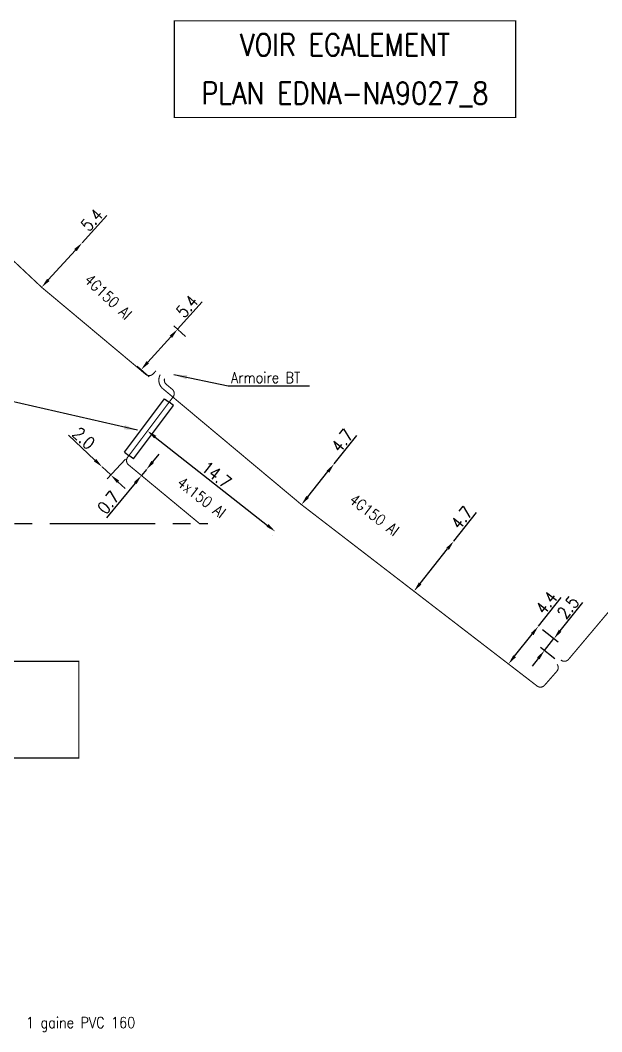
# Model space of a CAD drawing. Header units: millimetres. Extents: x 185001 to 186000, y 126997 to 128000.
# Drawn here: x 185703.3 to 185755.8, y 127689.6 to 127781 of the extents above; entities that cross this region are included whole.
import ezdxf
from ezdxf.enums import TextEntityAlignment as Align

# ---------------------------------------------------------------- set-up
doc = ezdxf.new("R2010")
doc.units = ezdxf.units.MM
doc.header["$PDMODE"] = 34
doc.linetypes.add('B_ST_Al', pattern=[2000, 1000, 1000])
doc.linetypes.add('CENTER2', pattern=[28.575, 19.05, -3.175, 3.175, -3.175])
doc.layers.get('Defpoints').update_dxf_attribs({"linetype": 'CONTINUOUS'})
for name, color, linetype in [('B_110', 1, 'CONTINUOUS'), ('B_300', 7, 'CONTINUOUS'), ('B_400', 7, 'CONTINUOUS'), ('B_930', 7, 'CONTINUOUS')]:
    doc.layers.add(name, color=color, linetype=linetype)
doc.styles.get("Standard").update_dxf_attribs({"font": 'romans.shx', "width": 0.85})
doc.dimstyles.get("Standard").update_dxf_attribs({"dimtxt": 1.5, "dimasz": 1.2, "dimexe": 0.625, "dimexo": 0.625, "dimgap": 0.25, "dimtad": 1, "dimdec": 1, "dimzin": 0, "dimdsep": 46, "dimtxsty": 'Standard', "dimcen": -0.5, "dimadec": 0, "dimazin": 0, "dimtfac": 1, "dimtdec": 1, "dimtmove": 0, "dimatfit": 3, "dimfxl": 0, "dimtolj": 1, "dimtzin": 0, "dimarcsym": 0})

# ---------------------------------------------------------------- blocks, each defined once
blk = doc.blocks.new('*D239')
at = {"layer": 'B_110', "color": 0, "linetype": 'Continuous', "lineweight": -2, "transparency": 16777216}
for p, q in [((185708.855, 127760.933), (185711.093, 127763.39)), ((185705.797, 127757.577), (185708.249, 127760.267))]:
    blk.add_line(p, q, dxfattribs=at)
at = {"layer": 'B_110', "color": 0, "linetype": 'Continuous', "transparency": 16777216}
for points in [[(185708.138, 127760.368), (185708.359, 127760.166), (185708.855, 127760.933)], [(185705.686, 127757.678), (185705.908, 127757.476), (185705.191, 127756.912)]]:
    blk.add_solid(points, dxfattribs=at)
at = {"layer": 'Defpoints', "color": 0, "linetype": 'Continuous', "transparency": 16777216}
for p in [(185708.855, 127760.933), (185708.855, 127760.933), (185705.191, 127756.912)]:
    blk.add_point(p, dxfattribs=at)
at = {"layer": 'B_110', "color": 0, "linetype": 'Continuous', "transparency": 16777216, "insert": (185709.723, 127762.999), "char_height": 1.125, "attachment_point": 5, "rotation": 47.66158}
blk.add_mtext('\\A1;5.4', dxfattribs=at)
blk = doc.blocks.new('*D240')
at = {"layer": 'B_110', "color": 0, "linetype": 'Continuous', "lineweight": -2, "transparency": 16777216}
for p, q in [((185717.472, 127753.113), (185719.699, 127755.581)), ((185718.191, 127752.464), (185717.124, 127753.427)), ((185714.781, 127750.13), (185716.869, 127752.445)), ((185714.897, 127748.813), (185713.83, 127749.776))]:
    blk.add_line(p, q, dxfattribs=at)
at = {"layer": 'B_110', "color": 0, "linetype": 'Continuous', "transparency": 16777216}
for points in [[(185716.758, 127752.546), (185716.981, 127752.345), (185717.472, 127753.113)], [(185714.669, 127750.231), (185714.892, 127750.03), (185714.178, 127749.462)]]:
    blk.add_solid(points, dxfattribs=at)
at = {"layer": 'Defpoints', "color": 0, "linetype": 'Continuous', "transparency": 16777216}
for p in [(185717.472, 127753.113), (185718.539, 127752.15), (185715.245, 127748.499)]:
    blk.add_point(p, dxfattribs=at)
at = {"layer": 'B_110', "color": 0, "linetype": 'Continuous', "transparency": 16777216, "insert": (185718.33, 127755.184), "char_height": 1.125, "attachment_point": 5, "rotation": 47.94043}
blk.add_mtext('\\A1;5.4', dxfattribs=at)
blk = doc.blocks.new('*D241')
at = {"layer": 'B_110', "color": 0, "linetype": 'Continuous', "lineweight": -2, "transparency": 16777216}
for p, q in [((185731.618, 127740.953), (185733.668, 127743.512)), ((185729.229, 127737.972), (185731.055, 127740.251))]:
    blk.add_line(p, q, dxfattribs=at)
at = {"layer": 'B_110', "color": 0, "linetype": 'Continuous', "transparency": 16777216}
for points in [[(185730.938, 127740.344), (185731.172, 127740.157), (185731.618, 127740.953)], [(185729.112, 127738.066), (185729.346, 127737.878), (185728.667, 127737.27)]]:
    blk.add_solid(points, dxfattribs=at)
at = {"layer": 'Defpoints', "color": 0, "linetype": 'Continuous', "transparency": 16777216}
for p in [(185731.618, 127740.953), (185731.618, 127740.953), (185728.667, 127737.27)]:
    blk.add_point(p, dxfattribs=at)
at = {"layer": 'B_110', "color": 0, "linetype": 'Continuous', "transparency": 16777216, "insert": (185732.339, 127743.052), "char_height": 1.125, "attachment_point": 5, "rotation": 51.29488}
blk.add_mtext('\\A1;4.7', dxfattribs=at)
blk = doc.blocks.new('*D242')
at = {"layer": 'B_110', "color": 0, "linetype": 'Continuous', "lineweight": -2, "transparency": 16777216}
for p, q in [((185742.43, 127733.981), (185744.468, 127736.549)), ((185739.389, 127730.151), (185741.87, 127733.277))]:
    blk.add_line(p, q, dxfattribs=at)
at = {"layer": 'B_110', "color": 0, "linetype": 'Continuous', "transparency": 16777216}
for points in [[(185741.753, 127733.37), (185741.988, 127733.183), (185742.43, 127733.981)], [(185739.272, 127730.244), (185739.507, 127730.058), (185738.83, 127729.446)]]:
    blk.add_solid(points, dxfattribs=at)
at = {"layer": 'Defpoints', "color": 0, "linetype": 'Continuous', "transparency": 16777216}
for p in [(185742.43, 127733.981), (185742.43, 127733.981), (185738.83, 127729.446)]:
    blk.add_point(p, dxfattribs=at)
at = {"layer": 'B_110', "color": 0, "linetype": 'Continuous', "transparency": 16777216, "insert": (185743.141, 127736.084), "char_height": 1.125, "attachment_point": 5, "rotation": 51.56068}
blk.add_mtext('\\A1;4.7', dxfattribs=at)
blk = doc.blocks.new('*D243')
at = {"layer": 'B_110', "color": 0, "linetype": 'Continuous', "lineweight": -2, "transparency": 16777216}
for p, q in [((185750.071, 127726.282), (185752.138, 127728.885)), ((185747.926, 127723.579), (185749.512, 127725.577))]:
    blk.add_line(p, q, dxfattribs=at)
at = {"layer": 'B_110', "color": 0, "linetype": 'Continuous', "transparency": 16777216}
for points in [[(185749.394, 127725.67), (185749.629, 127725.484), (185750.071, 127726.282)], [(185747.809, 127723.673), (185748.044, 127723.486), (185747.367, 127722.875)]]:
    blk.add_solid(points, dxfattribs=at)
at = {"layer": 'Defpoints', "color": 0, "linetype": 'Continuous', "transparency": 16777216}
for p in [(185750.071, 127726.282), (185750.071, 127726.282), (185747.367, 127722.875)]:
    blk.add_point(p, dxfattribs=at)
at = {"layer": 'B_110', "color": 0, "linetype": 'Continuous', "transparency": 16777216, "insert": (185750.797, 127728.402), "char_height": 1.125, "attachment_point": 5, "rotation": 51.56068}
blk.add_mtext('\\A1;4.4', dxfattribs=at)
blk = doc.blocks.new('*D265')
at = {"layer": 'B_110', "color": 0, "linetype": 'Continuous', "lineweight": -2, "transparency": 16777216}
for p, q in [((185752.036, 127725.871), (185754.075, 127728.439)), ((185750.438, 127725.99), (185751.844, 127724.875)), ((185751.566, 127723.336), (185750.253, 127724.378)), ((185750.62, 127724.087), (185751.477, 127725.166)), ((185750.061, 127723.382), (185749.501, 127722.677))]:
    blk.add_line(p, q, dxfattribs=at)
at = {"layer": 'B_110', "color": 0, "linetype": 'Continuous', "transparency": 16777216}
for points in [[(185751.919, 127725.964), (185752.154, 127725.778), (185751.477, 127725.166)], [(185749.943, 127723.475), (185750.178, 127723.288), (185750.62, 127724.087)]]:
    blk.add_solid(points, dxfattribs=at)
at = {"layer": 'Defpoints', "color": 0, "linetype": 'Continuous', "transparency": 16777216}
for p in [(185750.071, 127726.282), (185751.477, 127725.166), (185751.933, 127723.045)]:
    blk.add_point(p, dxfattribs=at)
at = {"layer": 'B_110', "color": 0, "linetype": 'Continuous', "transparency": 16777216, "insert": (185752.748, 127727.974), "char_height": 1.125, "attachment_point": 5, "rotation": 51.56068}
blk.add_mtext('\\A1;2.5', dxfattribs=at)
blk = doc.blocks.new('*D398')
at = {"layer": 'B_110', "color": 0, "linetype": 'Continuous', "lineweight": -2, "transparency": 16777216}
for p, q in [((185710.013, 127741.296), (185707.625, 127743.543)), ((185712.759, 127741.366), (185711.114, 127739.617)), ((185711.435, 127739.959), (185710.668, 127740.68)), ((185712.09, 127739.342), (185712.746, 127738.726))]:
    blk.add_line(p, q, dxfattribs=at)
at = {"layer": 'B_110', "color": 0, "linetype": 'Continuous', "transparency": 16777216}
for points in [[(185710.116, 127741.406), (185709.91, 127741.187), (185710.668, 127740.68)], [(185712.193, 127739.451), (185711.988, 127739.233), (185711.435, 127739.959)]]:
    blk.add_solid(points, dxfattribs=at)
at = {"layer": 'Defpoints', "color": 0, "linetype": 'Continuous', "transparency": 16777216}
for p in [(185713.08, 127741.708), (185710.668, 127740.68), (185710.668, 127740.68)]:
    blk.add_point(p, dxfattribs=at)
at = {"layer": 'B_110', "color": 0, "linetype": 'Continuous', "transparency": 16777216, "insert": (185709.005, 127743.274), "char_height": 1.125, "attachment_point": 5, "rotation": 316.74931}
blk.add_mtext('\\A1;2.0', dxfattribs=at)
blk = doc.blocks.new('*D399')
at = {"layer": 'B_110', "color": 0, "linetype": 'Continuous', "lineweight": -2, "transparency": 16777216}
for p, q in [((185714.463, 127743.56), (185714.463, 127743.56)), ((185715.46, 127743.372), (185725.598, 127735.396)), ((185726.016, 127734.471), (185726.016, 127734.471))]:
    blk.add_line(p, q, dxfattribs=at)
at = {"layer": 'B_110', "color": 0, "linetype": 'Continuous', "transparency": 16777216}
for points in [[(185715.553, 127743.49), (185715.367, 127743.254), (185714.753, 127743.929)], [(185725.691, 127735.513), (185725.506, 127735.278), (185726.306, 127734.839)]]:
    blk.add_solid(points, dxfattribs=at)
at = {"layer": 'Defpoints', "color": 0, "linetype": 'Continuous', "transparency": 16777216}
for p in [(185714.753, 127743.929), (185726.306, 127734.839), (185726.306, 127734.839)]:
    blk.add_point(p, dxfattribs=at)
at = {"layer": 'B_110', "color": 0, "linetype": 'Continuous', "transparency": 16777216, "insert": (185720.993, 127739.973), "char_height": 1.125, "attachment_point": 5, "rotation": 321.80469}
blk.add_mtext('\\A1;14.7', dxfattribs=at)
blk = doc.blocks.new('*D400')
at = {"layer": 'B_110', "color": 0, "linetype": 'Continuous', "lineweight": -2, "transparency": 16777216}
for p, q in [((185715.23, 127741.134), (185715.804, 127741.827)), ((185714.657, 127740.441), (185714.21, 127739.901)), ((185713.637, 127739.208), (185711.04, 127736.07))]:
    blk.add_line(p, q, dxfattribs=at)
at = {"layer": 'B_110', "color": 0, "linetype": 'Continuous', "transparency": 16777216}
for points in [[(185715.115, 127741.23), (185715.346, 127741.038), (185714.657, 127740.441)], [(185713.521, 127739.304), (185713.752, 127739.112), (185714.21, 127739.901)]]:
    blk.add_solid(points, dxfattribs=at)
at = {"layer": 'Defpoints', "color": 0, "linetype": 'Continuous', "transparency": 16777216}
for p in [(185714.21, 127739.901), (185714.657, 127740.441), (185714.657, 127740.441)]:
    blk.add_point(p, dxfattribs=at)
at = {"layer": 'B_110', "color": 0, "linetype": 'Continuous', "transparency": 16777216, "insert": (185711.221, 127737.465), "char_height": 1.125, "attachment_point": 5, "rotation": 50.39194}
blk.add_mtext('\\A1;0.7', dxfattribs=at)

msp = doc.modelspace()

# ---------------------------------------------------------------- linework, layer by layer
at = {"layer": 'B_110', "linetype": 'B_ST_Al', "const_width": 0.1, "flags": 128}
for points in [[(185715.52, 127749.364), (185715.28, 127749.098, -0.403312), (185714.588, 127749.049), (185705.191, 127756.912), (185680.541, 127780.085, -0.420788), (185680.527, 127780.8), (185680.569, 127780.843)], [(185715.909, 127749.013, 0.362171), (185716.137, 127747.753), (185728.667, 127737.27), (185747.367, 127722.875), (185749.951, 127720.885, 0.395805), (185750.632, 127720.952), (185751.738, 127722.215, 0.35329), (185751.763, 127722.843)], [(185719.454, 127735.562), (185713.044, 127740.867, -0.400888), (185712.963, 127741.553), (185713.08, 127741.708), (185716.704, 127746.519), (185717.07, 127747.005, 0.399315), (185716.992, 127747.69), (185716.458, 127748.136, -0.298491), (185716.299, 127748.661)], [(185752.094, 127723.236), (185752.094, 127723.236, 0.414214), (185752.799, 127723.296), (185757.02, 127728.308)]]:
    msp.add_lwpolyline(points, format="xyb", dxfattribs=at)
at = {"layer": 'B_400', "color": 7, "linetype": 'CONTINUOUS'}
for p, q in [((185712.68, 127742.008), (185716.305, 127746.82)), ((185713.479, 127741.407), (185717.103, 127746.218)), ((185716.305, 127746.82), (185716.704, 127746.519)), ((185717.103, 127746.218), (185716.704, 127746.519)), ((185712.68, 127742.008), (185713.08, 127741.708)), ((185713.479, 127741.407), (185713.08, 127741.708))]:
    msp.add_line(p, q, dxfattribs=at)
at = {"layer": 'B_930', "const_width": 0.1}
for points in [[(185717.178, 127780.989), (185748.02, 127780.989), (185748.02, 127772.249), (185717.178, 127772.249)], [(185677.703, 127723.118), (185708.545, 127723.118), (185708.545, 127714.378), (185677.703, 127714.378)]]:
    msp.add_lwpolyline(points, close=True, dxfattribs=at)
at = {"layer": 'B_930', "linetype": 'CENTER2', "ltscale": 0.5}
msp.add_lwpolyline([(185677.353, 127735.562), (185719.454, 127735.562), (185720.213, 127735.562)], dxfattribs=at)

# ---------------------------------------------------------------- texts
at = {"layer": 'B_110', "linetype": 'B_ST_Al', "width": 0.85}
for s, rotation, p in [('4G150 Al', 316.76759, (185711.202, 127756.055)), ('4x150 Al', 322.41175, (185719.633, 127737.918)), ('4G150 Al', 322.41175, (185735.251, 127736.346))]:
    msp.add_text(s, height=1, rotation=rotation, dxfattribs=at).set_placement(p, align=Align.MIDDLE)
at = {"layer": 'B_110', "linetype": 'Continuous', "insert": (185722.303, 127748.752), "char_height": 1, "attachment_point": 4}
msp.add_mtext('Armoire BT', dxfattribs=at)
at = {"layer": 'B_400', "insert": (185713.65, 127690.31), "char_height": 1, "attachment_point": 6}
msp.add_mtext('1 gaine PVC 160 ', dxfattribs=at)
at = {"layer": 'B_930', "width": 0.85}
for s, p in [('VOIR EGALEMENT', (185732.599, 127777.818)), ('PLAN EDNA-NA9027_8', (185732.599, 127773.444))]:
    msp.add_text(s, height=2, dxfattribs=at).set_placement(p, align=Align.CENTER)

# ---------------------------------------------------------------- dimensions: what is measured, and where the dimension line sits
at = {"layer": 'B_110', "linetype": 'Continuous'}
for base, p1, p2, angle, picture, middle in [((185708.855, 127760.933), (185705.191, 127756.912), (185708.855, 127760.933), 227.66158, '*D239', (185710.277, 127762.494)), ((185726.306, 127734.839), (185714.753, 127743.929), (185726.306, 127734.839), 141.80469, '*D399', (185720.529, 127739.384)), ((185731.618, 127740.953), (185728.667, 127737.27), (185731.618, 127740.953), 231.29488, '*D241', (185732.924, 127742.583)), ((185714.657, 127740.441), (185714.21, 127739.901), (185714.657, 127740.441), 230.39194, '*D400', (185711.798, 127736.987)), ((185750.071, 127726.282), (185747.367, 127722.875), (185750.071, 127726.282), 231.56068, '*D243', (185751.384, 127727.936))]:
    dim = msp.add_linear_dim(base=base, p1=p1, p2=p2, angle=angle, dimstyle='Standard', override={"dimscale": 0.75, "dimtxt": 1.5}, dxfattribs=at)
    dim.commit()
    dim.dimension.update_dxf_attribs({"geometry": picture, "text_midpoint": middle, "dimtype": 160})
for base, p1, p2, angle, text, picture, middle in [((185717.472, 127753.113), (185715.245, 127748.499), (185718.539, 127752.15), 227.94043, '5.4', '*D240', (185718.887, 127754.681)), ((185710.668, 127740.68), (185713.08, 127741.708), (185710.668, 127740.68), 316.74931, '2.0', '*D398', (185708.491, 127742.728)), ((185742.43, 127733.981), (185738.83, 127729.446), (185742.43, 127733.981), 231.56068, '4.7', '*D242', (185743.729, 127735.618)), ((185751.477, 127725.166), (185751.933, 127723.045), (185750.071, 127726.282), 231.56068, '2.5', '*D265', (185753.335, 127727.507))]:
    dim = msp.add_linear_dim(base=base, p1=p1, p2=p2, angle=angle, text=text, dimstyle='Standard', override={"dimscale": 0.75, "dimtxt": 1.5}, dxfattribs=at)
    dim.commit()
    dim.dimension.update_dxf_attribs({"geometry": picture, "text_midpoint": middle, "dimtype": 160})

# ---------------------------------------------------------------- leaders
at = {"layer": 'B_110', "linetype": 'Continuous', "annotation_type": 0, "has_hookline": 1, "hookline_direction": 0, "text_width": 7.083}
msp.add_leader([(185717.138, 127749.025), (185722.053, 127748.002)], dimstyle='Standard', dxfattribs=at)
at = {"layer": 'B_300', "linetype": 'Continuous', "annotation_type": 0, "has_hookline": 1, "hookline_direction": 1, "text_width": 7.104}
msp.add_leader([(185713.845, 127743.998), (185700.345, 127747.069)], dimstyle='Standard', dxfattribs=at)

doc.saveas('drawing.dxf')
